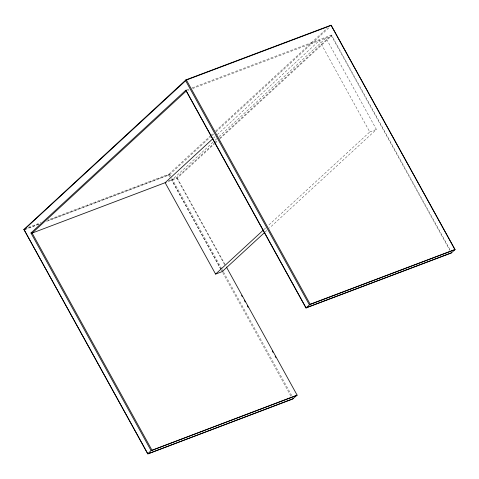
<?xml version="1.0" encoding="UTF-8"?>
<svg xmlns="http://www.w3.org/2000/svg" width="479" height="479" viewBox="0 0 479 479"><rect width="100%" height="100%" fill="white"/><g stroke="black" fill="none" stroke-linecap="round" stroke-linejoin="round"><path stroke-width="0.36" stroke-dasharray="2.4 1.8" d="M46.577 221.364L168.859 175.045L169.117 174.5L168.847 174.158L47.96 219.951M168.847 174.158L210.095 136.138M210.64 135.629L213.394 133.096M215.592 131.066L327.223 28.165M211.508 136.036L169.722 174.554L47.02 221.035M212.059 135.527L213.712 134.006M215.909 131.976L329.181 27.56M213.436 138.192L215.083 136.671M217.28 134.647L319.343 40.565L369.788 131.953L268.276 225.531M212.927 142.257L171.769 180.194L221.142 269.623M215.119 140.233L216.765 138.718M218.963 136.695L325.965 38.057L376.41 129.444L269.414 228.082M168.285 180.96L176.649 177.787L213.987 143.371M214.538 142.862L217.28 140.335M219.478 138.305L331.492 35.051L450.2 250.092M168.237 181.535L177.308 178.098L214.622 143.7M215.173 143.197L217.915 140.664M220.112 138.641L331.498 35.961L449.871 250.391M263.887 229.579L266.079 227.555M265.025 232.129L267.216 230.106M186.481 89.98L189.271 88.926M192.061 87.867L331.492 35.051M187.72 90.423L189.115 89.896M192.606 88.573L331.498 35.961M28.399 227.363L40.972 222.597M24.716 229.489L38.655 224.202M24.914 229.573L38.889 224.28M369.788 131.953L376.41 129.444M169.117 174.5L169.722 174.554L171.53 177.829M177.308 178.098L225.31 265.049M176.649 177.787L224.639 264.719M171.889 178.487L221.795 268.887M222.154 269.539L223.238 271.503M223.603 272.162L291.945 395.965M168.859 175.045L170.668 178.32M171.033 178.972L220.933 269.378M221.298 270.03L222.382 271.994M222.741 272.653L291.094 396.462"/><path stroke-width="0.72" d="M23.95 229.489L185.876 79.915L331.103 25.171L455.05 249.565L451.32 253.008L305.937 307.901L185.786 90.244L30.943 232.986L151.095 450.637L147.688 453.781L23.95 229.489L147.891 453.876L292.537 399.085L297.124 395.145L226.393 267.007M24.016 229.752L185.672 80.729L185.876 79.915M185.786 90.244L186.325 90.95L32.135 233.087L30.943 232.986M212.886 138.694L165.147 182.703L215.598 274.09L222.22 271.581L264.474 232.632M215.598 274.09L263.336 230.088M185.672 80.729L309.344 304.758L455.05 249.565L310.2 304.261L305.937 307.901L451.643 252.708M297.124 395.145L151.095 450.637L296.8 395.444M185.942 80.167L331.169 25.423L454.846 249.463M166.141 182.325L32.135 233.087L151.951 450.14M293.393 398.588L147.891 453.876M186.523 80.215L310.2 304.261M186.325 90.95L306.141 307.997M241.596 295.441L242.32 296.746M244.482 300.668L245.206 301.974M247.368 305.895L248.092 307.207M272.264 350.999L272.988 352.304M275.15 356.226L275.874 357.532"/></g></svg>
